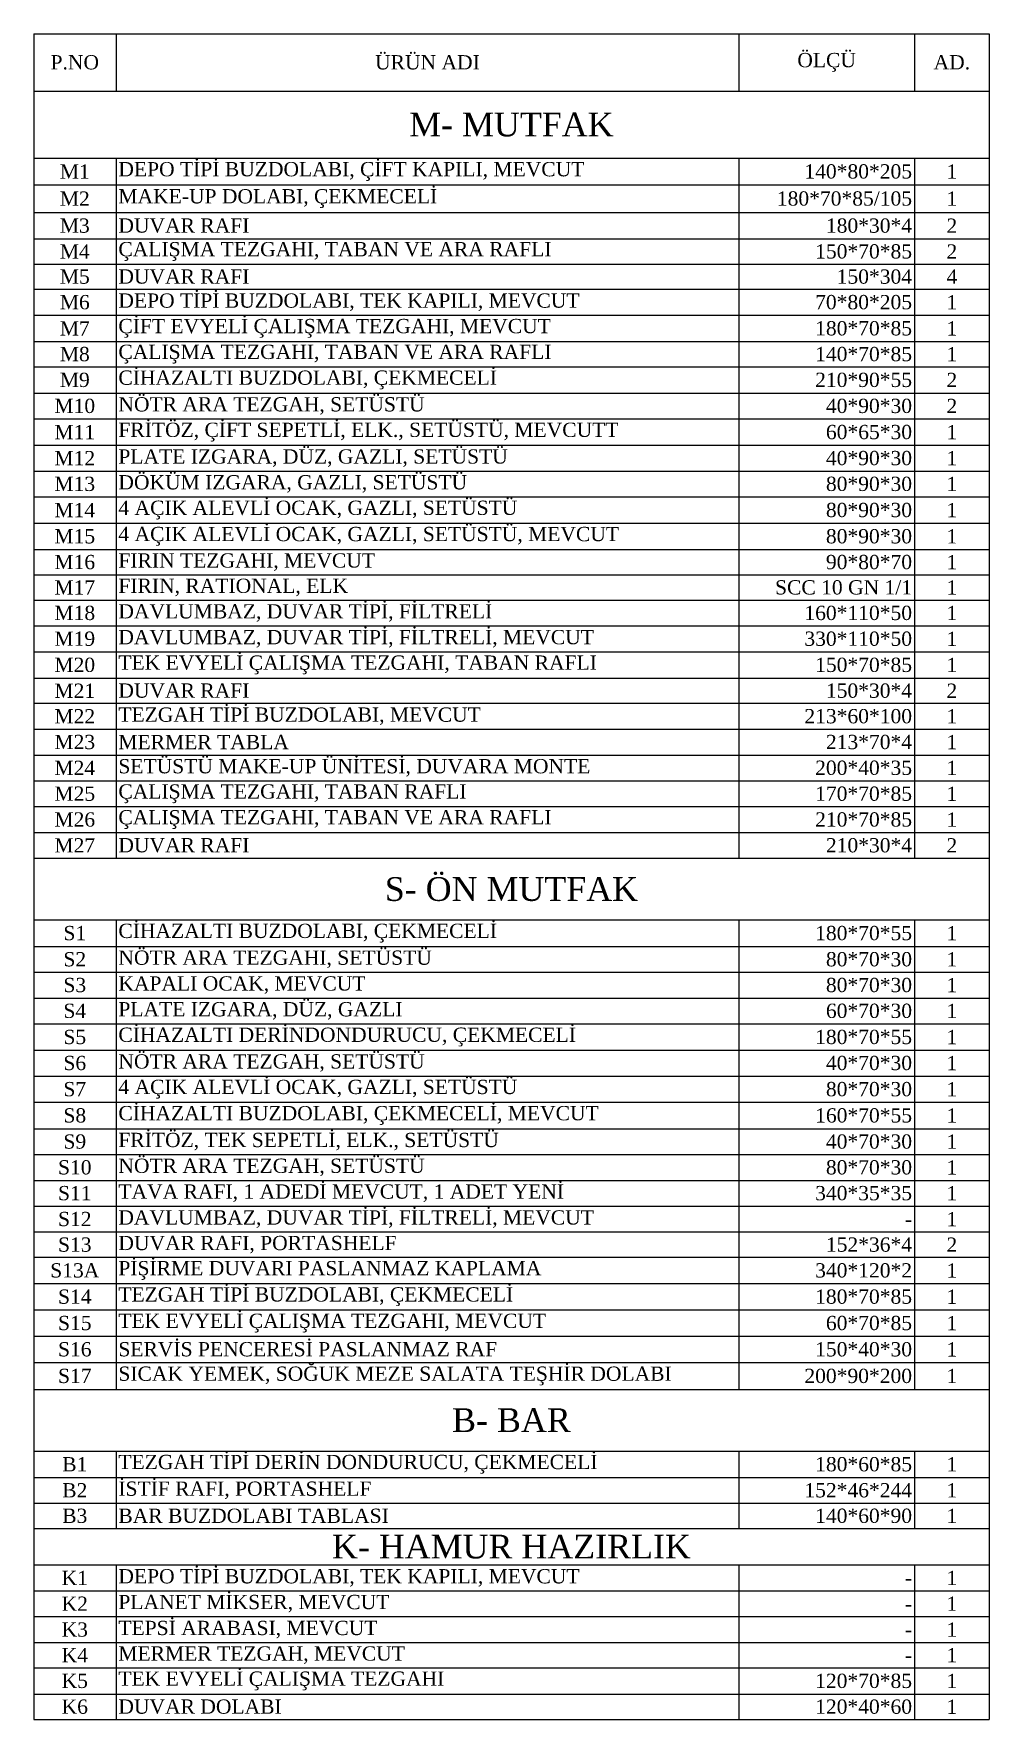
# Model space of a CAD drawing. Header units: millimetres. Extents: x 76080 to 78758, y -23662 to -22243.
# Drawn here: x 77953 to 78758, y -23662 to -22243 of the extents above; entities that cross this region are included whole.
import ezdxf

# ---------------------------------------------------------------- set-up
doc = ezdxf.new("R2010")
doc.units = ezdxf.units.MM
doc.styles.add('Halil 1', font='times.ttf', dxfattribs={"height": 12})

# ---------------------------------------------------------------- blocks, each defined once
blk = doc.blocks.new('*T30')
at = {"color": 0, "linetype": 'ByBlock', "lineweight": -2, "transparency": 16777216}
for p, q in [((0, 0), (804.3, 0)), ((0, 0), (0, -1418.3)), ((69.3, 0), (69.3, -48.2)), ((593.5, 0), (593.5, -48.2)), ((741.3, 0), (741.3, -48.2)), ((804.3, 0), (804.3, -1418.3)), ((0, -48.2), (804.3, -48.2)), ((0, -104.8), (804.3, -104.8)), ((69.3, -104.8), (69.3, -693.8)), ((593.5, -104.8), (593.5, -693.8)), ((741.3, -104.8), (741.3, -693.8)), ((0, -127), (804.3, -127)), ((0, -150.4), (804.3, -150.4)), ((0, -172.5), (804.3, -172.5)), ((0, -193.8), (804.3, -193.8)), ((0, -215), (804.3, -215)), ((0, -236.8), (804.3, -236.8)), ((0, -258.9), (804.3, -258.9)), ((0, -280.2), (804.3, -280.2)), ((0, -302.3), (804.3, -302.3)), ((0, -324.1), (804.3, -324.1)), ((0, -346.2), (804.3, -346.2)), ((0, -368), (804.3, -368)), ((0, -389.7), (804.3, -389.7)), ((0, -411.8), (804.3, -411.8)), ((0, -434), (804.3, -434)), ((0, -455.3), (804.3, -455.3)), ((0, -476.5), (804.3, -476.5)), ((0, -498.3), (804.3, -498.3)), ((0, -520), (804.3, -520)), ((0, -542.1), (804.3, -542.1)), ((0, -563.4), (804.3, -563.4)), ((0, -585.1), (804.3, -585.1)), ((0, -606.9), (804.3, -606.9)), ((0, -628.6), (804.3, -628.6)), ((0, -650.3), (804.3, -650.3)), ((0, -672.1), (804.3, -672.1)), ((0, -693.8), (804.3, -693.8)), ((0, -745.7), (804.3, -745.7)), ((69.3, -745.7), (69.3, -1140.7)), ((593.5, -745.7), (593.5, -1140.7)), ((741.3, -745.7), (741.3, -1140.7)), ((0, -767.9), (804.3, -767.9)), ((0, -789.6), (804.3, -789.6)), ((0, -811.4), (804.3, -811.4)), ((0, -833.1), (804.3, -833.1)), ((0, -855.3), (804.3, -855.3)), ((0, -877), (804.3, -877)), ((0, -899.1), (804.3, -899.1)), ((0, -921.3), (804.3, -921.3)), ((0, -943), (804.3, -943)), ((0, -964.8), (804.3, -964.8)), ((0, -986.5), (804.3, -986.5)), ((0, -1008.2), (804.3, -1008.2)), ((0, -1029.5), (804.3, -1029.5)), ((0, -1051.7), (804.3, -1051.7)), ((0, -1073.8), (804.3, -1073.8)), ((0, -1096), (804.3, -1096)), ((0, -1118.1), (804.3, -1118.1)), ((0, -1140.7), (804.3, -1140.7)), ((0, -1192.6), (804.3, -1192.6)), ((69.3, -1192.6), (69.3, -1257.8)), ((593.5, -1192.6), (593.5, -1257.8)), ((741.3, -1192.6), (741.3, -1257.8)), ((0, -1214.8), (804.3, -1214.8)), ((0, -1236.5), (804.3, -1236.5)), ((0, -1257.8), (804.3, -1257.8)), ((0, -1288.4), (804.3, -1288.4)), ((69.3, -1288.4), (69.3, -1418.3)), ((593.5, -1288.4), (593.5, -1418.3)), ((741.3, -1288.4), (741.3, -1418.3)), ((0, -1310.2), (804.3, -1310.2)), ((0, -1331.9), (804.3, -1331.9)), ((0, -1353.6), (804.3, -1353.6)), ((0, -1374.9), (804.3, -1374.9)), ((0, -1397), (804.3, -1397)), ((0, -1418.3), (804.3, -1418.3))]:
    blk.add_line(p, q, dxfattribs=at)
at = {"color": 0, "transparency": 16777216, "style": 'Halil 1'}
for s, insert, char_height, width, attachment_point in [('ÖLÇÜ', (667.4, -24.1), 12, 117.737, 5), ('P.NO', (34.6, -24.1), 12, 39.257, 5), ('ÜRÜN ADI', (331.4, -24.1), 12, 494.265, 5), ('AD.', (772.8, -24.1), 12, 33.034, 5), ('M- MUTFAK', (402.1, -76.5), 20, 774.293, 5), ('M1', (34.6, -115.9), 12, 65.257, 5), ('DEPO TİPİ BUZDOLABI, ÇİFT KAPILI, MEVCUT', (71.3, -115.9), 12, 520.265, 4), ('140*80*205', (739.3, -115.9), 12, 143.737, 6), ('1', (772.8, -115.9), 12, 59.034, 5), ('MAKE-UP DOLABI, ÇEKMECELİ', (71.3, -138.7), 12, 520.265, 4), ('M2', (34.6, -138.7), 12, 65.257, 5), ('180*70*85/105 ', (739.3, -138.7), 12, 143.737, 6), ('1', (772.8, -138.7), 12, 59.034, 5), ('M3', (34.6, -161.5), 12, 65.257, 5), ('DUVAR RAFI', (71.3, -161.5), 12, 520.265, 4), ('180*30*4', (739.3, -161.5), 12, 143.737, 6), ('2', (772.8, -161.5), 12, 59.034, 5), ('M4', (34.6, -183.2), 12, 65.257, 5), ('ÇALIŞMA TEZGAHI, TABAN VE ARA RAFLI', (71.3, -183.2), 12, 520.265, 4), ('150*70*85', (739.3, -183.2), 12, 143.737, 6), ('2', (772.8, -183.2), 12, 59.034, 5), ('M5', (34.6, -204.4), 12, 65.257, 5), ('DUVAR RAFI', (71.3, -204.4), 12, 520.265, 4), ('150*304', (739.3, -204.4), 12, 143.737, 6), ('4', (772.8, -204.4), 12, 59.034, 5), ('M6', (34.6, -225.9), 12, 65.257, 5), ('DEPO TİPİ BUZDOLABI, TEK KAPILI, MEVCUT', (71.3, -225.9), 12, 520.265, 4), ('70*80*205', (739.3, -225.9), 12, 143.737, 6), ('1', (772.8, -225.9), 12, 59.034, 5), ('ÇİFT EVYELİ ÇALIŞMA TEZGAHI, MEVCUT', (71.3, -247.9), 12, 520.265, 4), ('M7', (34.6, -247.9), 12, 65.257, 5), ('180*70*85', (739.3, -247.9), 12, 143.737, 6), ('1', (772.8, -247.9), 12, 59.034, 5), ('M8', (34.6, -269.6), 12, 65.257, 5), ('ÇALIŞMA TEZGAHI, TABAN VE ARA RAFLI', (71.3, -269.6), 12, 520.265, 4), ('140*70*85', (739.3, -269.6), 12, 143.737, 6), ('1', (772.8, -269.6), 12, 59.034, 5), ('CİHAZALTI BUZDOLABI, ÇEKMECELİ', (71.3, -291.3), 12, 520.265, 4), ('M9', (34.6, -291.3), 12, 65.257, 5), ('210*90*55', (739.3, -291.3), 12, 143.737, 6), ('2', (772.8, -291.3), 12, 59.034, 5), ('M10', (34.6, -313.2), 12, 65.257, 5), ('NÖTR ARA TEZGAH, SETÜSTÜ', (71.3, -313.2), 12, 520.265, 4), ('40*90*30', (739.3, -313.2), 12, 143.737, 6), ('2', (772.8, -313.2), 12, 59.034, 5), ('FRİTÖZ, ÇİFT SEPETLİ, ELK., SETÜSTÜ, MEVCUTT', (71.3, -335.2), 12, 520.265, 4), ('M11', (34.6, -335.2), 12, 65.257, 5), ('60*65*30', (739.3, -335.2), 12, 143.737, 6), ('1', (772.8, -335.2), 12, 59.034, 5), ('M12', (34.6, -357.1), 12, 65.257, 5), ('PLATE IZGARA, DÜZ, GAZLI, SETÜSTÜ', (71.3, -357.1), 12, 520.265, 4), ('40*90*30', (739.3, -357.1), 12, 143.737, 6), ('1', (772.8, -357.1), 12, 59.034, 5), ('DÖKÜM IZGARA, GAZLI, SETÜSTÜ', (71.3, -378.8), 12, 520.265, 4), ('M13', (34.6, -378.8), 12, 65.257, 5), ('80*90*30', (739.3, -378.8), 12, 143.737, 6), ('1', (772.8, -378.8), 12, 59.034, 5), ('M14', (34.6, -400.8), 12, 65.257, 5), ('4 AÇIK ALEVLİ OCAK, GAZLI, SETÜSTÜ', (71.3, -400.8), 12, 520.265, 4), ('80*90*30', (739.3, -400.8), 12, 143.737, 6), ('1', (772.8, -400.8), 12, 59.034, 5), ('M15', (34.6, -422.9), 12, 65.257, 5), ('4 AÇIK ALEVLİ OCAK, GAZLI, SETÜSTÜ, MEVCUT', (71.3, -422.9), 12, 520.265, 4), ('80*90*30', (739.3, -422.9), 12, 143.737, 6), ('1', (772.8, -422.9), 12, 59.034, 5), ('M16', (34.6, -444.6), 12, 65.257, 5), ('FIRIN TEZGAHI, MEVCUT', (71.3, -444.6), 12, 520.265, 4), ('90*80*70', (739.3, -444.6), 12, 143.737, 6), ('1', (772.8, -444.6), 12, 59.034, 5), ('M17', (34.6, -465.9), 12, 65.257, 5), ('FIRIN, RATIONAL, ELK', (71.3, -465.9), 12, 520.265, 4), ('SCC 10 GN 1/1 ', (739.3, -465.9), 12, 143.737, 6), ('1', (772.8, -465.9), 12, 59.034, 5), ('M18', (34.6, -487.4), 12, 65.257, 5), ('DAVLUMBAZ, DUVAR TİPİ, FİLTRELİ', (71.3, -487.4), 12, 520.265, 4), ('160*110*50', (739.3, -487.4), 12, 143.737, 6), ('1', (772.8, -487.4), 12, 59.034, 5), ('M19', (34.6, -509.1), 12, 65.257, 5), ('DAVLUMBAZ, DUVAR TİPİ, FİLTRELİ, MEVCUT', (71.3, -509.1), 12, 520.265, 4), ('330*110*50', (739.3, -509.1), 12, 143.737, 6), ('1', (772.8, -509.1), 12, 59.034, 5), ('TEK EVYELİ ÇALIŞMA TEZGAHI, TABAN RAFLI', (71.3, -531.1), 12, 520.265, 4), ('M20', (34.6, -531.1), 12, 65.257, 5), ('150*70*85', (739.3, -531.1), 12, 143.737, 6), ('1', (772.8, -531.1), 12, 59.034, 5), ('M21', (34.6, -552.8), 12, 65.257, 5), ('DUVAR RAFI', (71.3, -552.8), 12, 520.265, 4), ('150*30*4', (739.3, -552.8), 12, 143.737, 6), ('2', (772.8, -552.8), 12, 59.034, 5), ('TEZGAH TİPİ BUZDOLABI, MEVCUT', (71.3, -574.3), 12, 520.265, 4), ('M22', (34.6, -574.3), 12, 65.257, 5), ('213*60*100', (739.3, -574.3), 12, 143.737, 6), ('1', (772.8, -574.3), 12, 59.034, 5), ('M23', (34.6, -596), 12, 65.257, 5), ('MERMER TABLA', (71.3, -596), 12, 520.265, 4), ('213*70*4', (739.3, -596), 12, 143.737, 6), ('1', (772.8, -596), 12, 59.034, 5), ('SETÜSTÜ MAKE-UP ÜNİTESİ, DUVARA MONTE', (71.3, -617.7), 12, 520.265, 4), ('M24', (34.6, -617.7), 12, 65.257, 5), ('200*40*35', (739.3, -617.7), 12, 143.737, 6), ('1', (772.8, -617.7), 12, 59.034, 5), ('M25', (34.6, -639.5), 12, 65.257, 5), ('ÇALIŞMA TEZGAHI, TABAN RAFLI', (71.3, -639.5), 12, 520.265, 4), ('170*70*85', (739.3, -639.5), 12, 143.737, 6), ('1', (772.8, -639.5), 12, 59.034, 5), ('M26', (34.6, -661.2), 12, 65.257, 5), ('ÇALIŞMA TEZGAHI, TABAN VE ARA RAFLI', (71.3, -661.2), 12, 520.265, 4), ('210*70*85', (739.3, -661.2), 12, 143.737, 6), ('1', (772.8, -661.2), 12, 59.034, 5), ('M27', (34.6, -682.9), 12, 65.257, 5), ('DUVAR RAFI', (71.3, -682.9), 12, 520.265, 4), ('210*30*4', (739.3, -682.9), 12, 143.737, 6), ('2', (772.8, -682.9), 12, 59.034, 5), ('S- ÖN MUTFAK', (402.1, -719.8), 20, 800.293, 5), ('S1', (34.6, -756.8), 12, 65.257, 5), ('CİHAZALTI BUZDOLABI, ÇEKMECELİ', (71.3, -756.8), 12, 520.265, 4), ('180*70*55', (739.3, -756.8), 12, 143.737, 6), ('1', (772.8, -756.8), 12, 59.034, 5), ('S2', (34.6, -778.8), 12, 65.257, 5), ('NÖTR ARA TEZGAHI, SETÜSTÜ', (71.3, -778.8), 12, 520.265, 4), ('80*70*30', (739.3, -778.8), 12, 143.737, 6), ('1', (772.8, -778.8), 12, 59.034, 5), ('KAPALI OCAK, MEVCUT', (71.3, -800.5), 12, 520.265, 4), ('80*70*30', (739.3, -800.5), 12, 143.737, 6), ('S3', (34.6, -800.5), 12, 65.257, 5), ('1', (772.8, -800.5), 12, 59.034, 5), ('S4', (34.6, -822.2), 12, 65.257, 5), ('PLATE IZGARA, DÜZ, GAZLI', (71.3, -822.2), 12, 520.265, 4), ('60*70*30', (739.3, -822.2), 12, 143.737, 6), ('1', (772.8, -822.2), 12, 59.034, 5), ('CİHAZALTI DERİNDONDURUCU, ÇEKMECELİ', (71.3, -844.2), 12, 520.265, 4), ('S5', (34.6, -844.2), 12, 65.257, 5), ('180*70*55', (739.3, -844.2), 12, 143.737, 6), ('1', (772.8, -844.2), 12, 59.034, 5), ('S6', (34.6, -866.1), 12, 65.257, 5), ('NÖTR ARA TEZGAH, SETÜSTÜ', (71.3, -866.1), 12, 520.265, 4), ('40*70*30', (739.3, -866.1), 12, 143.737, 6), ('1', (772.8, -866.1), 12, 59.034, 5), ('4 AÇIK ALEVLİ OCAK, GAZLI, SETÜSTÜ', (71.3, -888.1), 12, 520.265, 4), ('S7', (34.6, -888.1), 12, 65.257, 5), ('80*70*30', (739.3, -888.1), 12, 143.737, 6), ('1', (772.8, -888.1), 12, 59.034, 5), ('S8', (34.6, -910.2), 12, 65.257, 5), ('CİHAZALTI BUZDOLABI, ÇEKMECELİ, MEVCUT', (71.3, -910.2), 12, 520.265, 4), ('160*70*55', (739.3, -910.2), 12, 143.737, 6), ('1', (772.8, -910.2), 12, 59.034, 5), ('FRİTÖZ, TEK SEPETLİ, ELK., SETÜSTÜ', (71.3, -932.2), 12, 520.265, 4), ('S9', (34.6, -932.2), 12, 65.257, 5), ('40*70*30', (739.3, -932.2), 12, 143.737, 6), ('1', (772.8, -932.2), 12, 59.034, 5), ('S10', (34.6, -953.9), 12, 65.257, 5), ('NÖTR ARA TEZGAH, SETÜSTÜ', (71.3, -953.9), 12, 520.265, 4), ('80*70*30', (739.3, -953.9), 12, 143.737, 6), ('1', (772.8, -953.9), 12, 59.034, 5), ('S11', (34.6, -975.6), 12, 65.257, 5), ('TAVA RAFI, 1 ADEDİ MEVCUT, 1 ADET YENİ', (71.3, -975.6), 12, 520.265, 4), ('340*35*35', (739.3, -975.6), 12, 143.737, 6), ('1', (772.8, -975.6), 12, 59.034, 5), ('S12', (34.6, -997.4), 12, 65.257, 5), ('DAVLUMBAZ, DUVAR TİPİ, FİLTRELİ, MEVCUT', (71.3, -997.4), 12, 520.265, 4), ('1', (772.8, -997.4), 12, 59.034, 5), ('-', (739.3, -997.4), 12, 143.737, 6), ('S13', (34.6, -1018.9), 12, 65.257, 5), ('DUVAR RAFI, PORTASHELF', (71.3, -1018.9), 12, 520.265, 4), ('152*36*4', (739.3, -1018.9), 12, 143.737, 6), ('2', (772.8, -1018.9), 12, 59.034, 5), ('S13A', (34.6, -1040.6), 12, 65.257, 5), ('PİŞİRME DUVARI PASLANMAZ KAPLAMA', (71.3, -1040.6), 12, 520.265, 4), ('340*120*2', (739.3, -1040.6), 12, 143.737, 6), ('1', (772.8, -1040.6), 12, 59.034, 5), ('S14', (34.6, -1062.7), 12, 65.257, 5), ('TEZGAH TİPİ BUZDOLABI, ÇEKMECELİ', (71.3, -1062.7), 12, 520.265, 4), ('180*70*85', (739.3, -1062.7), 12, 143.737, 6), ('1', (772.8, -1062.7), 12, 59.034, 5), ('TEK EVYELİ ÇALIŞMA TEZGAHI, MEVCUT', (71.3, -1084.9), 12, 520.265, 4), ('S15', (34.6, -1084.9), 12, 65.257, 5), ('60*70*85', (739.3, -1084.9), 12, 143.737, 6), ('1', (772.8, -1084.9), 12, 59.034, 5), ('S16', (34.6, -1107), 12, 65.257, 5), ('SERVİS PENCERESİ PASLANMAZ RAF', (71.3, -1107), 12, 520.265, 4), ('150*40*30', (739.3, -1107), 12, 143.737, 6), ('1', (772.8, -1107), 12, 59.034, 5), ('SICAK YEMEK, SOĞUK MEZE SALATA TEŞHİR DOLABI', (71.3, -1129.4), 12, 520.265, 4), ('S17', (34.6, -1129.4), 12, 65.257, 5), ('200*90*200', (739.3, -1129.4), 12, 143.737, 6), ('1', (772.8, -1129.4), 12, 59.034, 5), ('B- BAR ', (402.1, -1166.6), 20, 800.293, 5), ('B1', (34.6, -1203.7), 12, 65.257, 5), ('TEZGAH TİPİ DERİN DONDURUCU, ÇEKMECELİ', (71.3, -1203.7), 12, 520.265, 4), ('180*60*85', (739.3, -1203.7), 12, 143.737, 6), ('1', (772.8, -1203.7), 12, 59.034, 5), ('B2', (34.6, -1225.6), 12, 65.257, 5), ('İSTİF RAFI, PORTASHELF', (71.3, -1225.6), 12, 520.265, 4), ('152*46*244', (739.3, -1225.6), 12, 143.737, 6), ('1', (772.8, -1225.6), 12, 59.034, 5), ('B3', (34.6, -1247.1), 12, 65.257, 5), ('BAR BUZDOLABI TABLASI ', (71.3, -1247.1), 12, 520.265, 4), ('140*60*90', (739.3, -1247.1), 12, 143.737, 6), ('1', (772.8, -1247.1), 12, 59.034, 5), ('K- HAMUR HAZIRLIK', (402.1, -1273.1), 20, 800.293, 5), ('DEPO TİPİ BUZDOLABI, TEK KAPILI, MEVCUT', (71.3, -1299.3), 12, 520.265, 4), ('K1', (34.6, -1299.3), 12, 65.257, 5), ('-', (739.3, -1299.3), 12, 143.737, 6), ('1', (772.8, -1299.3), 12, 59.034, 5), ('K2', (34.6, -1321), 12, 65.257, 5), ('PLANET MİKSER, MEVCUT', (71.3, -1321), 12, 520.265, 4), ('1', (772.8, -1321), 12, 59.034, 5), ('TEPSİ ARABASI, MEVCUT', (71.3, -1342.8), 12, 520.265, 4), ('-', (739.3, -1321), 12, 143.737, 6), ('K3', (34.6, -1342.8), 12, 65.257, 5), ('-', (739.3, -1342.8), 12, 143.737, 6), ('1', (772.8, -1342.8), 12, 59.034, 5), ('K4', (34.6, -1364.3), 12, 65.257, 5), ('MERMER TEZGAH, MEVCUT', (71.3, -1364.3), 12, 520.265, 4), ('1', (772.8, -1364.3), 12, 59.034, 5), ('TEK EVYELİ ÇALIŞMA TEZGAHI', (71.3, -1386), 12, 520.265, 4), ('-', (739.3, -1364.3), 12, 143.737, 6), ('K5', (34.6, -1386), 12, 65.257, 5), ('120*70*85', (739.3, -1386), 12, 143.737, 6), ('1', (772.8, -1386), 12, 59.034, 5), ('K6', (34.6, -1407.7), 12, 65.257, 5), ('DUVAR DOLABI', (71.3, -1407.7), 12, 520.265, 4), ('120*40*60', (739.3, -1407.7), 12, 143.737, 6), ('1', (772.8, -1407.7), 12, 59.034, 5)]:
    blk.add_mtext(s, dxfattribs=dict(at, insert=insert, char_height=char_height, width=width, attachment_point=attachment_point))

msp = doc.modelspace()

# ---------------------------------------------------------------- block references
msp.add_blockref('*T30', (77953.4, -22243.5))

doc.saveas('drawing.dxf')
